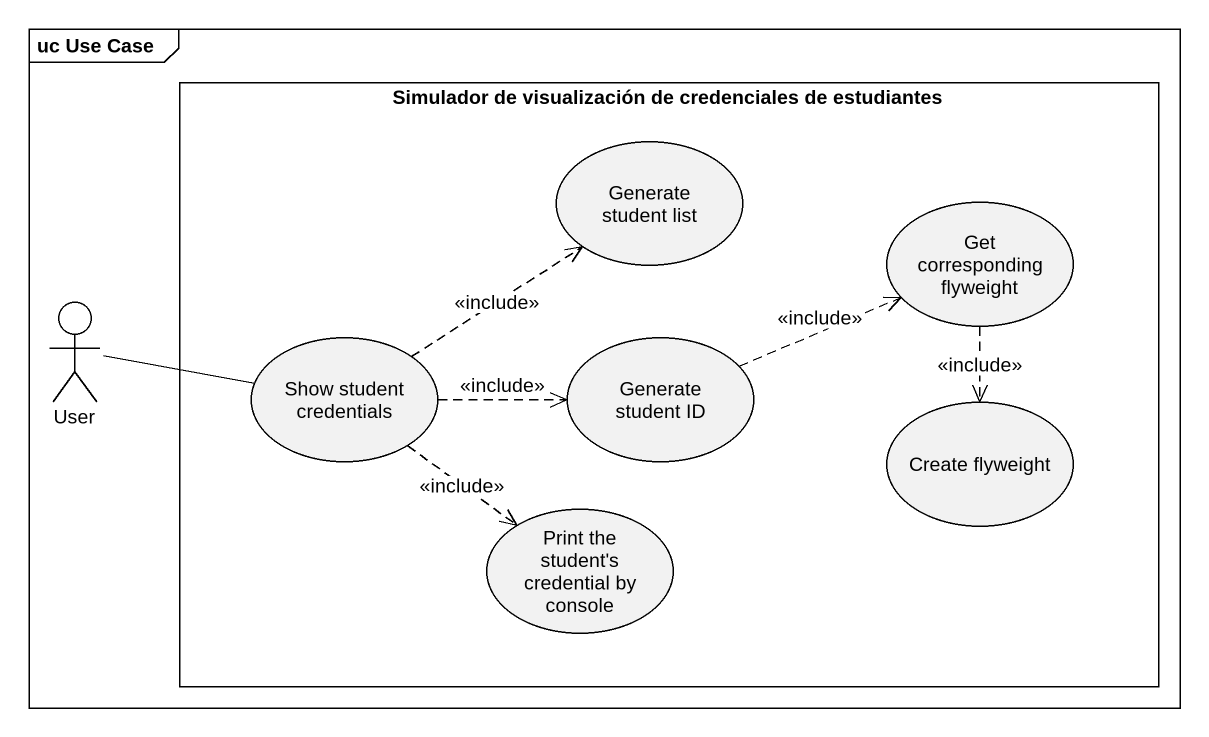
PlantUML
@startuml
mainframe uc Use Case
rectangle "Simulador de visualización de credenciales de estudiantes" as Simulador_de_visualización {
  usecase "Generate student list" as Generate_student_list
  usecase "Get corresponding flyweight" as Get_corresponding_flyweight
  usecase "Show student credentials" as Show_student_credentials
  usecase "Generate student ID" as Generate_student_ID
  usecase "Create flyweight" as Create_flyweight
  usecase "Print the student's credential by console" as Print_the_student_s
}
actor User
Get_corresponding_flyweight ..> Create_flyweight : <<include>>
User -right- Show_student_credentials
Show_student_credentials .up.> Generate_student_list : <<include>>
Show_student_credentials .right.> Generate_student_ID : <<include>>
Show_student_credentials ..> Print_the_student_s : <<include>>
Generate_student_ID .right.> Get_corresponding_flyweight : <<include>>
@enduml
